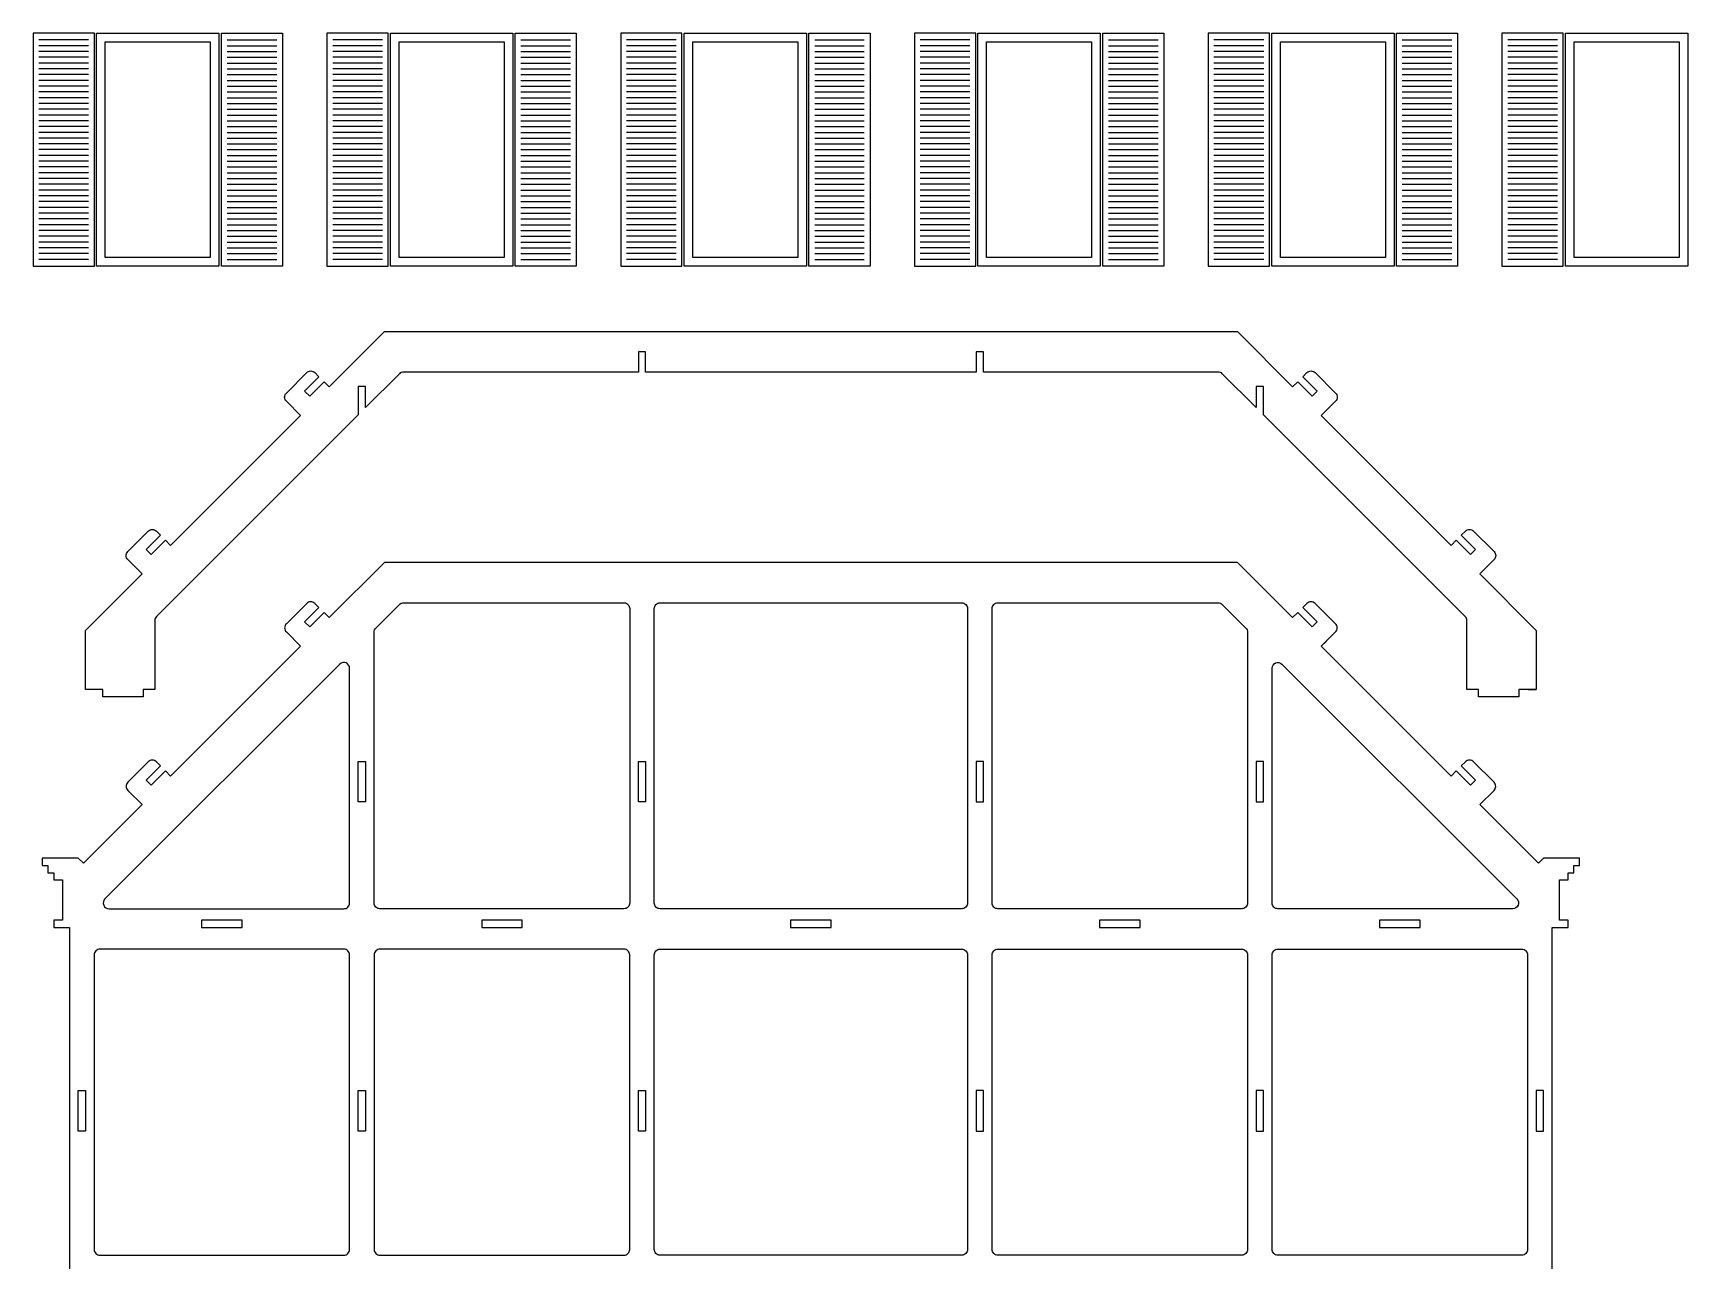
# Model space of a CAD drawing. Extents: x 6592 to 12102, y -827 to 2201.
# Drawn here: x 9331 to 10706, y 1137 to 2158 of the extents above; entities that cross this region are included whole.
import ezdxf

# ---------------------------------------------------------------- set-up
doc = ezdxf.new("R2010")
doc.units = 0
doc.header["$MEASUREMENT"] = 0
doc.layers.add('LAYER_1', color=18, linetype='CONTINUOUS')

msp = doc.modelspace()

# ---------------------------------------------------------------- linework, layer by layer
at = {"layer": 'LAYER_1'}
for points in [[(9381.6, 2157.8), (9330.7, 2157.8), (9330.7, 1963.9), (9381.6, 1963.9)], [(9485.2, 2157.8), (9485.2, 1963.9), (9383.5, 1963.9), (9383.5, 2157.8)], [(9390.7, 2150.6), (9478, 2150.6), (9478, 1971.1), (9390.7, 1971.1)], [(9487.2, 2157.8), (9538, 2157.8), (9538, 1963.9), (9487.2, 1963.9)], [(9625.8, 2157.8), (9574.9, 2157.8), (9574.9, 1963.9), (9625.8, 1963.9)], [(9729.4, 2157.8), (9729.4, 1963.9), (9627.7, 1963.9), (9627.7, 2157.8)], [(9634.9, 2150.6), (9722.2, 2150.6), (9722.2, 1971.1), (9634.9, 1971.1)], [(9731.4, 2157.8), (9782.2, 2157.8), (9782.2, 1963.9), (9731.4, 1963.9)], [(9870, 2157.8), (9819.1, 2157.8), (9819.1, 1963.9), (9870, 1963.9)], [(9973.6, 2157.8), (9973.6, 1963.9), (9871.9, 1963.9), (9871.9, 2157.8)], [(9879.1, 2150.6), (9966.4, 2150.6), (9966.4, 1971.1), (9879.1, 1971.1)], [(9975.6, 2157.8), (10026.4, 2157.8), (10026.4, 1963.9), (9975.6, 1963.9)], [(10114.2, 2157.8), (10063.3, 2157.8), (10063.3, 1963.9), (10114.2, 1963.9)], [(10217.8, 2157.8), (10217.8, 1963.9), (10116.1, 1963.9), (10116.1, 2157.8)], [(10123.3, 2150.6), (10210.6, 2150.6), (10210.6, 1971.1), (10123.3, 1971.1)], [(10219.8, 2157.8), (10270.6, 2157.8), (10270.6, 1963.9), (10219.8, 1963.9)], [(10358.4, 2157.8), (10307.5, 2157.8), (10307.5, 1963.9), (10358.4, 1963.9)], [(10462, 2157.8), (10462, 1963.9), (10360.3, 1963.9), (10360.3, 2157.8)], [(10367.5, 2150.6), (10454.8, 2150.6), (10454.8, 1971.1), (10367.5, 1971.1)], [(10464, 2157.8), (10514.8, 2157.8), (10514.8, 1963.9), (10464, 1963.9)], [(10602.6, 2157.8), (10551.7, 2157.8), (10551.7, 1963.9), (10602.6, 1963.9)], [(10706.2, 2157.8), (10706.2, 1963.9), (10604.5, 1963.9), (10604.5, 2157.8)], [(10611.7, 2150.6), (10699, 2150.6), (10699, 1971.1), (10611.7, 1971.1)], [(9601, 1518.5), (9601, 1552.1), (9607, 1552.1), (9607, 1518.5)], [(9833.8, 1518.5), (9833.8, 1552.1), (9839.8, 1552.1), (9839.8, 1518.5)], [(10120.6, 1518.5), (10120.6, 1552.1), (10114.6, 1552.1), (10114.6, 1518.5)], [(10353.4, 1518.5), (10353.4, 1552.1), (10347.4, 1552.1), (10347.4, 1518.5)], [(9470.8, 1414.1), (9504.4, 1414.1), (9504.4, 1420.1), (9470.8, 1420.1)], [(9703.6, 1414.1), (9737.2, 1414.1), (9737.2, 1420.1), (9703.6, 1420.1)], [(9960.4, 1414.1), (9994, 1414.1), (9994, 1420.1), (9960.4, 1420.1)], [(10217.2, 1414.1), (10250.8, 1414.1), (10250.8, 1420.1), (10217.2, 1420.1)], [(10450, 1414.1), (10483.6, 1414.1), (10483.6, 1420.1), (10450, 1420.1)], [(9368.2, 1278.5), (9374.2, 1278.5), (9374.2, 1244.9), (9368.2, 1244.9)], [(9601, 1244.9), (9601, 1278.5), (9607, 1278.5), (9607, 1244.9)], [(9833.8, 1244.9), (9833.8, 1278.5), (9839.8, 1278.5), (9839.8, 1244.9)], [(10120.6, 1244.9), (10120.6, 1278.5), (10114.6, 1278.5), (10114.6, 1244.9)], [(10353.4, 1244.9), (10353.4, 1278.5), (10347.4, 1278.5), (10347.4, 1244.9)], [(10586.2, 1278.5), (10580.2, 1278.5), (10580.2, 1244.9), (10586.2, 1244.9)]]:
    msp.add_lwpolyline(points, close=True, dxfattribs=at)
for points in [[(9376.8, 2152.1), (9335.5, 2152.1)], [(9376.8, 2147.3), (9335.5, 2147.3)], [(9492, 2152.1), (9533.2, 2152.1)], [(9492, 2147.3), (9533.2, 2147.3)], [(9621, 2152.1), (9579.7, 2152.1)], [(9621, 2147.3), (9579.7, 2147.3)], [(9736.2, 2152.1), (9777.4, 2152.1)], [(9736.2, 2147.3), (9777.4, 2147.3)], [(9865.2, 2152.1), (9823.9, 2152.1)], [(9865.2, 2147.3), (9823.9, 2147.3)], [(9980.4, 2152.1), (10021.6, 2152.1)], [(9980.4, 2147.3), (10021.6, 2147.3)], [(10109.4, 2152.1), (10068.1, 2152.1)], [(10109.4, 2147.3), (10068.1, 2147.3)], [(10224.6, 2152.1), (10265.8, 2152.1)], [(10224.6, 2147.3), (10265.8, 2147.3)], [(10353.6, 2152.1), (10312.3, 2152.1)], [(10353.6, 2147.3), (10312.3, 2147.3)], [(10468.8, 2152.1), (10510, 2152.1)], [(10468.8, 2147.3), (10510, 2147.3)], [(10597.8, 2152.1), (10556.5, 2152.1)], [(10597.8, 2147.3), (10556.5, 2147.3)], [(9376.8, 2142.5), (9335.5, 2142.5)], [(9376.8, 2137.7), (9335.5, 2137.7)], [(9376.8, 2132.9), (9335.5, 2132.9)], [(9492, 2142.5), (9533.2, 2142.5)], [(9492, 2137.7), (9533.2, 2137.7)], [(9492, 2132.9), (9533.2, 2132.9)], [(9621, 2142.5), (9579.7, 2142.5)], [(9621, 2137.7), (9579.7, 2137.7)], [(9621, 2132.9), (9579.7, 2132.9)], [(9736.2, 2142.5), (9777.4, 2142.5)], [(9736.2, 2137.7), (9777.4, 2137.7)], [(9736.2, 2132.9), (9777.4, 2132.9)], [(9865.2, 2142.5), (9823.9, 2142.5)], [(9865.2, 2137.7), (9823.9, 2137.7)], [(9865.2, 2132.9), (9823.9, 2132.9)], [(9980.4, 2142.5), (10021.6, 2142.5)], [(9980.4, 2137.7), (10021.6, 2137.7)], [(9980.4, 2132.9), (10021.6, 2132.9)], [(10109.4, 2142.5), (10068.1, 2142.5)], [(10109.4, 2137.7), (10068.1, 2137.7)], [(10109.4, 2132.9), (10068.1, 2132.9)], [(10224.6, 2142.5), (10265.8, 2142.5)], [(10224.6, 2137.7), (10265.8, 2137.7)], [(10224.6, 2132.9), (10265.8, 2132.9)], [(10353.6, 2142.5), (10312.3, 2142.5)], [(10353.6, 2137.7), (10312.3, 2137.7)], [(10353.6, 2132.9), (10312.3, 2132.9)], [(10468.8, 2142.5), (10510, 2142.5)], [(10468.8, 2137.7), (10510, 2137.7)], [(10468.8, 2132.9), (10510, 2132.9)], [(10597.8, 2142.5), (10556.5, 2142.5)], [(10597.8, 2137.7), (10556.5, 2137.7)], [(10597.8, 2132.9), (10556.5, 2132.9)], [(9376.8, 2128.1), (9335.5, 2128.1)], [(9376.8, 2123.3), (9335.5, 2123.3)], [(9376.8, 2118.5), (9335.5, 2118.5)], [(9492, 2128.1), (9533.2, 2128.1)], [(9492, 2123.3), (9533.2, 2123.3)], [(9492, 2118.5), (9533.2, 2118.5)], [(9621, 2128.1), (9579.7, 2128.1)], [(9621, 2123.3), (9579.7, 2123.3)], [(9621, 2118.5), (9579.7, 2118.5)], [(9736.2, 2128.1), (9777.4, 2128.1)], [(9736.2, 2123.3), (9777.4, 2123.3)], [(9736.2, 2118.5), (9777.4, 2118.5)], [(9865.2, 2128.1), (9823.9, 2128.1)], [(9865.2, 2123.3), (9823.9, 2123.3)], [(9865.2, 2118.5), (9823.9, 2118.5)], [(9980.4, 2128.1), (10021.6, 2128.1)], [(9980.4, 2123.3), (10021.6, 2123.3)], [(9980.4, 2118.5), (10021.6, 2118.5)], [(10109.4, 2128.1), (10068.1, 2128.1)], [(10109.4, 2123.3), (10068.1, 2123.3)], [(10109.4, 2118.5), (10068.1, 2118.5)], [(10224.6, 2128.1), (10265.8, 2128.1)], [(10224.6, 2123.3), (10265.8, 2123.3)], [(10224.6, 2118.5), (10265.8, 2118.5)], [(10353.6, 2128.1), (10312.3, 2128.1)], [(10353.6, 2123.3), (10312.3, 2123.3)], [(10353.6, 2118.5), (10312.3, 2118.5)], [(10468.8, 2128.1), (10510, 2128.1)], [(10468.8, 2123.3), (10510, 2123.3)], [(10468.8, 2118.5), (10510, 2118.5)], [(10597.8, 2128.1), (10556.5, 2128.1)], [(10597.8, 2123.3), (10556.5, 2123.3)], [(10597.8, 2118.5), (10556.5, 2118.5)], [(9376.8, 2113.7), (9335.5, 2113.7)], [(9376.8, 2108.9), (9335.5, 2108.9)], [(9492, 2113.7), (9533.2, 2113.7)], [(9492, 2108.9), (9533.2, 2108.9)], [(9621, 2113.7), (9579.7, 2113.7)], [(9621, 2108.9), (9579.7, 2108.9)], [(9736.2, 2113.7), (9777.4, 2113.7)], [(9736.2, 2108.9), (9777.4, 2108.9)], [(9865.2, 2113.7), (9823.9, 2113.7)], [(9865.2, 2108.9), (9823.9, 2108.9)], [(9980.4, 2113.7), (10021.6, 2113.7)], [(9980.4, 2108.9), (10021.6, 2108.9)], [(10109.4, 2113.7), (10068.1, 2113.7)], [(10109.4, 2108.9), (10068.1, 2108.9)], [(10224.6, 2113.7), (10265.8, 2113.7)], [(10224.6, 2108.9), (10265.8, 2108.9)], [(10353.6, 2113.7), (10312.3, 2113.7)], [(10353.6, 2108.9), (10312.3, 2108.9)], [(10468.8, 2113.7), (10510, 2113.7)], [(10468.8, 2108.9), (10510, 2108.9)], [(10597.8, 2113.7), (10556.5, 2113.7)], [(10597.8, 2108.9), (10556.5, 2108.9)], [(9376.8, 2104.1), (9335.5, 2104.1)], [(9376.8, 2099.3), (9335.5, 2099.3)], [(9376.8, 2094.5), (9335.5, 2094.5)], [(9492, 2104.1), (9533.2, 2104.1)], [(9492, 2099.3), (9533.2, 2099.3)], [(9492, 2094.5), (9533.2, 2094.5)], [(9621, 2104.1), (9579.7, 2104.1)], [(9621, 2099.3), (9579.7, 2099.3)], [(9621, 2094.5), (9579.7, 2094.5)], [(9736.2, 2104.1), (9777.4, 2104.1)], [(9736.2, 2099.3), (9777.4, 2099.3)], [(9736.2, 2094.5), (9777.4, 2094.5)], [(9865.2, 2104.1), (9823.9, 2104.1)], [(9865.2, 2099.3), (9823.9, 2099.3)], [(9865.2, 2094.5), (9823.9, 2094.5)], [(9980.4, 2104.1), (10021.6, 2104.1)], [(9980.4, 2099.3), (10021.6, 2099.3)], [(9980.4, 2094.5), (10021.6, 2094.5)], [(10109.4, 2104.1), (10068.1, 2104.1)], [(10109.4, 2099.3), (10068.1, 2099.3)], [(10109.4, 2094.5), (10068.1, 2094.5)], [(10224.6, 2104.1), (10265.8, 2104.1)], [(10224.6, 2099.3), (10265.8, 2099.3)], [(10224.6, 2094.5), (10265.8, 2094.5)], [(10353.6, 2104.1), (10312.3, 2104.1)], [(10353.6, 2099.3), (10312.3, 2099.3)], [(10353.6, 2094.5), (10312.3, 2094.5)], [(10468.8, 2104.1), (10510, 2104.1)], [(10468.8, 2099.3), (10510, 2099.3)], [(10468.8, 2094.5), (10510, 2094.5)], [(10597.8, 2104.1), (10556.5, 2104.1)], [(10597.8, 2099.3), (10556.5, 2099.3)], [(10597.8, 2094.5), (10556.5, 2094.5)], [(9376.8, 2089.7), (9335.5, 2089.7)], [(9376.8, 2084.9), (9335.5, 2084.9)], [(9376.8, 2080.1), (9335.5, 2080.1)], [(9492, 2089.7), (9533.2, 2089.7)], [(9492, 2084.9), (9533.2, 2084.9)], [(9492, 2080.1), (9533.2, 2080.1)], [(9621, 2089.7), (9579.7, 2089.7)], [(9621, 2084.9), (9579.7, 2084.9)], [(9621, 2080.1), (9579.7, 2080.1)], [(9736.2, 2089.7), (9777.4, 2089.7)], [(9736.2, 2084.9), (9777.4, 2084.9)], [(9736.2, 2080.1), (9777.4, 2080.1)], [(9865.2, 2089.7), (9823.9, 2089.7)], [(9865.2, 2084.9), (9823.9, 2084.9)], [(9865.2, 2080.1), (9823.9, 2080.1)], [(9980.4, 2089.7), (10021.6, 2089.7)], [(9980.4, 2084.9), (10021.6, 2084.9)], [(9980.4, 2080.1), (10021.6, 2080.1)], [(10109.4, 2089.7), (10068.1, 2089.7)], [(10109.4, 2084.9), (10068.1, 2084.9)], [(10109.4, 2080.1), (10068.1, 2080.1)], [(10224.6, 2089.7), (10265.8, 2089.7)], [(10224.6, 2084.9), (10265.8, 2084.9)], [(10224.6, 2080.1), (10265.8, 2080.1)], [(10353.6, 2089.7), (10312.3, 2089.7)], [(10353.6, 2084.9), (10312.3, 2084.9)], [(10353.6, 2080.1), (10312.3, 2080.1)], [(10468.8, 2089.7), (10510, 2089.7)], [(10468.8, 2084.9), (10510, 2084.9)], [(10468.8, 2080.1), (10510, 2080.1)], [(10597.8, 2089.7), (10556.5, 2089.7)], [(10597.8, 2084.9), (10556.5, 2084.9)], [(10597.8, 2080.1), (10556.5, 2080.1)], [(9376.8, 2075.3), (9335.5, 2075.3)], [(9376.8, 2070.5), (9335.5, 2070.5)], [(9376.8, 2065.7), (9335.5, 2065.7)], [(9492, 2075.3), (9533.2, 2075.3)], [(9492, 2070.5), (9533.2, 2070.5)], [(9492, 2065.7), (9533.2, 2065.7)], [(9621, 2075.3), (9579.7, 2075.3)], [(9621, 2070.5), (9579.7, 2070.5)], [(9621, 2065.7), (9579.7, 2065.7)], [(9736.2, 2075.3), (9777.4, 2075.3)], [(9736.2, 2070.5), (9777.4, 2070.5)], [(9736.2, 2065.7), (9777.4, 2065.7)], [(9865.2, 2075.3), (9823.9, 2075.3)], [(9865.2, 2070.5), (9823.9, 2070.5)], [(9865.2, 2065.7), (9823.9, 2065.7)], [(9980.4, 2075.3), (10021.6, 2075.3)], [(9980.4, 2070.5), (10021.6, 2070.5)], [(9980.4, 2065.7), (10021.6, 2065.7)], [(10109.4, 2075.3), (10068.1, 2075.3)], [(10109.4, 2070.5), (10068.1, 2070.5)], [(10109.4, 2065.7), (10068.1, 2065.7)], [(10224.6, 2075.3), (10265.8, 2075.3)], [(10224.6, 2070.5), (10265.8, 2070.5)], [(10224.6, 2065.7), (10265.8, 2065.7)], [(10353.6, 2075.3), (10312.3, 2075.3)], [(10353.6, 2070.5), (10312.3, 2070.5)], [(10353.6, 2065.7), (10312.3, 2065.7)], [(10468.8, 2075.3), (10510, 2075.3)], [(10468.8, 2070.5), (10510, 2070.5)], [(10468.8, 2065.7), (10510, 2065.7)], [(10597.8, 2075.3), (10556.5, 2075.3)], [(10597.8, 2070.5), (10556.5, 2070.5)], [(10597.8, 2065.7), (10556.5, 2065.7)], [(9376.8, 2060.9), (9335.5, 2060.9)], [(9376.8, 2056.1), (9335.5, 2056.1)], [(9376.8, 2051.3), (9335.5, 2051.3)], [(9492, 2060.9), (9533.2, 2060.9)], [(9492, 2056.1), (9533.2, 2056.1)], [(9492, 2051.3), (9533.2, 2051.3)], [(9621, 2060.9), (9579.7, 2060.9)], [(9621, 2056.1), (9579.7, 2056.1)], [(9621, 2051.3), (9579.7, 2051.3)], [(9736.2, 2060.9), (9777.4, 2060.9)], [(9736.2, 2056.1), (9777.4, 2056.1)], [(9736.2, 2051.3), (9777.4, 2051.3)], [(9865.2, 2060.9), (9823.9, 2060.9)], [(9865.2, 2056.1), (9823.9, 2056.1)], [(9865.2, 2051.3), (9823.9, 2051.3)], [(9980.4, 2060.9), (10021.6, 2060.9)], [(9980.4, 2056.1), (10021.6, 2056.1)], [(9980.4, 2051.3), (10021.6, 2051.3)], [(10109.4, 2060.9), (10068.1, 2060.9)], [(10109.4, 2056.1), (10068.1, 2056.1)], [(10109.4, 2051.3), (10068.1, 2051.3)], [(10224.6, 2060.9), (10265.8, 2060.9)], [(10224.6, 2056.1), (10265.8, 2056.1)], [(10224.6, 2051.3), (10265.8, 2051.3)], [(10353.6, 2060.9), (10312.3, 2060.9)], [(10353.6, 2056.1), (10312.3, 2056.1)], [(10353.6, 2051.3), (10312.3, 2051.3)], [(10468.8, 2060.9), (10510, 2060.9)], [(10468.8, 2056.1), (10510, 2056.1)], [(10468.8, 2051.3), (10510, 2051.3)], [(10597.8, 2060.9), (10556.5, 2060.9)], [(10597.8, 2056.1), (10556.5, 2056.1)], [(10597.8, 2051.3), (10556.5, 2051.3)], [(9376.8, 2046.5), (9335.5, 2046.5)], [(9376.8, 2041.7), (9335.5, 2041.7)], [(9376.8, 2036.9), (9335.5, 2036.9)], [(9492, 2046.5), (9533.2, 2046.5)], [(9492, 2041.7), (9533.2, 2041.7)], [(9492, 2036.9), (9533.2, 2036.9)], [(9621, 2046.5), (9579.7, 2046.5)], [(9621, 2041.7), (9579.7, 2041.7)], [(9621, 2036.9), (9579.7, 2036.9)], [(9736.2, 2046.5), (9777.4, 2046.5)], [(9736.2, 2041.7), (9777.4, 2041.7)], [(9736.2, 2036.9), (9777.4, 2036.9)], [(9865.2, 2046.5), (9823.9, 2046.5)], [(9865.2, 2041.7), (9823.9, 2041.7)], [(9865.2, 2036.9), (9823.9, 2036.9)], [(9980.4, 2046.5), (10021.6, 2046.5)], [(9980.4, 2041.7), (10021.6, 2041.7)], [(9980.4, 2036.9), (10021.6, 2036.9)], [(10109.4, 2046.5), (10068.1, 2046.5)], [(10109.4, 2041.7), (10068.1, 2041.7)], [(10109.4, 2036.9), (10068.1, 2036.9)], [(10224.6, 2046.5), (10265.8, 2046.5)], [(10224.6, 2041.7), (10265.8, 2041.7)], [(10224.6, 2036.9), (10265.8, 2036.9)], [(10353.6, 2046.5), (10312.3, 2046.5)], [(10353.6, 2041.7), (10312.3, 2041.7)], [(10353.6, 2036.9), (10312.3, 2036.9)], [(10468.8, 2046.5), (10510, 2046.5)], [(10468.8, 2041.7), (10510, 2041.7)], [(10468.8, 2036.9), (10510, 2036.9)], [(10597.8, 2046.5), (10556.5, 2046.5)], [(10597.8, 2041.7), (10556.5, 2041.7)], [(10597.8, 2036.9), (10556.5, 2036.9)], [(9376.8, 2032.1), (9335.5, 2032.1)], [(9376.8, 2027.3), (9335.5, 2027.3)], [(9376.8, 2022.5), (9335.5, 2022.5)], [(9492, 2032.1), (9533.2, 2032.1)], [(9492, 2027.3), (9533.2, 2027.3)], [(9492, 2022.5), (9533.2, 2022.5)], [(9621, 2032.1), (9579.7, 2032.1)], [(9621, 2027.3), (9579.7, 2027.3)], [(9621, 2022.5), (9579.7, 2022.5)], [(9736.2, 2032.1), (9777.4, 2032.1)], [(9736.2, 2027.3), (9777.4, 2027.3)], [(9736.2, 2022.5), (9777.4, 2022.5)], [(9865.2, 2032.1), (9823.9, 2032.1)], [(9865.2, 2027.3), (9823.9, 2027.3)], [(9865.2, 2022.5), (9823.9, 2022.5)], [(9980.4, 2032.1), (10021.6, 2032.1)], [(9980.4, 2027.3), (10021.6, 2027.3)], [(9980.4, 2022.5), (10021.6, 2022.5)], [(10109.4, 2032.1), (10068.1, 2032.1)], [(10109.4, 2027.3), (10068.1, 2027.3)], [(10109.4, 2022.5), (10068.1, 2022.5)], [(10224.6, 2032.1), (10265.8, 2032.1)], [(10224.6, 2027.3), (10265.8, 2027.3)], [(10224.6, 2022.5), (10265.8, 2022.5)], [(10353.6, 2032.1), (10312.3, 2032.1)], [(10353.6, 2027.3), (10312.3, 2027.3)], [(10353.6, 2022.5), (10312.3, 2022.5)], [(10468.8, 2032.1), (10510, 2032.1)], [(10468.8, 2027.3), (10510, 2027.3)], [(10468.8, 2022.5), (10510, 2022.5)], [(10597.8, 2032.1), (10556.5, 2032.1)], [(10597.8, 2027.3), (10556.5, 2027.3)], [(10597.8, 2022.5), (10556.5, 2022.5)], [(9376.8, 2017.7), (9335.5, 2017.7)], [(9376.8, 2012.9), (9335.5, 2012.9)], [(9492, 2017.7), (9533.2, 2017.7)], [(9492, 2012.9), (9533.2, 2012.9)], [(9621, 2017.7), (9579.7, 2017.7)], [(9621, 2012.9), (9579.7, 2012.9)], [(9736.2, 2017.7), (9777.4, 2017.7)], [(9736.2, 2012.9), (9777.4, 2012.9)], [(9865.2, 2017.7), (9823.9, 2017.7)], [(9865.2, 2012.9), (9823.9, 2012.9)], [(9980.4, 2017.7), (10021.6, 2017.7)], [(9980.4, 2012.9), (10021.6, 2012.9)], [(10109.4, 2017.7), (10068.1, 2017.7)], [(10109.4, 2012.9), (10068.1, 2012.9)], [(10224.6, 2017.7), (10265.8, 2017.7)], [(10224.6, 2012.9), (10265.8, 2012.9)], [(10353.6, 2017.7), (10312.3, 2017.7)], [(10353.6, 2012.9), (10312.3, 2012.9)], [(10468.8, 2017.7), (10510, 2017.7)], [(10468.8, 2012.9), (10510, 2012.9)], [(10597.8, 2017.7), (10556.5, 2017.7)], [(10597.8, 2012.9), (10556.5, 2012.9)], [(9376.8, 2008.1), (9335.5, 2008.1)], [(9376.8, 2003.3), (9335.5, 2003.3)], [(9376.8, 1998.5), (9335.5, 1998.5)], [(9492, 2008.1), (9533.2, 2008.1)], [(9492, 2003.3), (9533.2, 2003.3)], [(9492, 1998.5), (9533.2, 1998.5)], [(9621, 2008.1), (9579.7, 2008.1)], [(9621, 2003.3), (9579.7, 2003.3)], [(9621, 1998.5), (9579.7, 1998.5)], [(9736.2, 2008.1), (9777.4, 2008.1)], [(9736.2, 2003.3), (9777.4, 2003.3)], [(9736.2, 1998.5), (9777.4, 1998.5)], [(9865.2, 2008.1), (9823.9, 2008.1)], [(9865.2, 2003.3), (9823.9, 2003.3)], [(9865.2, 1998.5), (9823.9, 1998.5)], [(9980.4, 2008.1), (10021.6, 2008.1)], [(9980.4, 2003.3), (10021.6, 2003.3)], [(9980.4, 1998.5), (10021.6, 1998.5)], [(10109.4, 2008.1), (10068.1, 2008.1)], [(10109.4, 2003.3), (10068.1, 2003.3)], [(10109.4, 1998.5), (10068.1, 1998.5)], [(10224.6, 2008.1), (10265.8, 2008.1)], [(10224.6, 2003.3), (10265.8, 2003.3)], [(10224.6, 1998.5), (10265.8, 1998.5)], [(10353.6, 2008.1), (10312.3, 2008.1)], [(10353.6, 2003.3), (10312.3, 2003.3)], [(10353.6, 1998.5), (10312.3, 1998.5)], [(10468.8, 2008.1), (10510, 2008.1)], [(10468.8, 2003.3), (10510, 2003.3)], [(10468.8, 1998.5), (10510, 1998.5)], [(10597.8, 2008.1), (10556.5, 2008.1)], [(10597.8, 2003.3), (10556.5, 2003.3)], [(10597.8, 1998.5), (10556.5, 1998.5)], [(9376.8, 1993.7), (9335.5, 1993.7)], [(9376.8, 1988.9), (9335.5, 1988.9)], [(9376.8, 1984.1), (9335.5, 1984.1)], [(9492, 1993.7), (9533.2, 1993.7)], [(9492, 1988.9), (9533.2, 1988.9)], [(9492, 1984.1), (9533.2, 1984.1)], [(9621, 1993.7), (9579.7, 1993.7)], [(9621, 1988.9), (9579.7, 1988.9)], [(9621, 1984.1), (9579.7, 1984.1)], [(9736.2, 1993.7), (9777.4, 1993.7)], [(9736.2, 1988.9), (9777.4, 1988.9)], [(9736.2, 1984.1), (9777.4, 1984.1)], [(9865.2, 1993.7), (9823.9, 1993.7)], [(9865.2, 1988.9), (9823.9, 1988.9)], [(9865.2, 1984.1), (9823.9, 1984.1)], [(9980.4, 1993.7), (10021.6, 1993.7)], [(9980.4, 1988.9), (10021.6, 1988.9)], [(9980.4, 1984.1), (10021.6, 1984.1)], [(10109.4, 1993.7), (10068.1, 1993.7)], [(10109.4, 1988.9), (10068.1, 1988.9)], [(10109.4, 1984.1), (10068.1, 1984.1)], [(10224.6, 1993.7), (10265.8, 1993.7)], [(10224.6, 1988.9), (10265.8, 1988.9)], [(10224.6, 1984.1), (10265.8, 1984.1)], [(10353.6, 1993.7), (10312.3, 1993.7)], [(10353.6, 1988.9), (10312.3, 1988.9)], [(10353.6, 1984.1), (10312.3, 1984.1)], [(10468.8, 1993.7), (10510, 1993.7)], [(10468.8, 1988.9), (10510, 1988.9)], [(10468.8, 1984.1), (10510, 1984.1)], [(10597.8, 1993.7), (10556.5, 1993.7)], [(10597.8, 1988.9), (10556.5, 1988.9)], [(10597.8, 1984.1), (10556.5, 1984.1)], [(9376.8, 1979.3), (9335.5, 1979.3)], [(9376.8, 1974.5), (9335.5, 1974.5)], [(9376.8, 1969.7), (9335.5, 1969.7)], [(9492, 1979.3), (9533.2, 1979.3)], [(9492, 1974.5), (9533.2, 1974.5)], [(9492, 1969.7), (9533.2, 1969.7)], [(9621, 1979.3), (9579.7, 1979.3)], [(9621, 1974.5), (9579.7, 1974.5)], [(9621, 1969.7), (9579.7, 1969.7)], [(9736.2, 1979.3), (9777.4, 1979.3)], [(9736.2, 1974.5), (9777.4, 1974.5)], [(9736.2, 1969.7), (9777.4, 1969.7)], [(9865.2, 1979.3), (9823.9, 1979.3)], [(9865.2, 1974.5), (9823.9, 1974.5)], [(9865.2, 1969.7), (9823.9, 1969.7)], [(9980.4, 1979.3), (10021.6, 1979.3)], [(9980.4, 1974.5), (10021.6, 1974.5)], [(9980.4, 1969.7), (10021.6, 1969.7)], [(10109.4, 1979.3), (10068.1, 1979.3)], [(10109.4, 1974.5), (10068.1, 1974.5)], [(10109.4, 1969.7), (10068.1, 1969.7)], [(10224.6, 1979.3), (10265.8, 1979.3)], [(10224.6, 1974.5), (10265.8, 1974.5)], [(10224.6, 1969.7), (10265.8, 1969.7)], [(10353.6, 1979.3), (10312.3, 1979.3)], [(10353.6, 1974.5), (10312.3, 1974.5)], [(10353.6, 1969.7), (10312.3, 1969.7)], [(10468.8, 1979.3), (10510, 1979.3)], [(10468.8, 1974.5), (10510, 1974.5)], [(10468.8, 1969.7), (10510, 1969.7)], [(10597.8, 1979.3), (10556.5, 1979.3)], [(10597.8, 1974.5), (10556.5, 1974.5)], [(10597.8, 1969.7), (10556.5, 1969.7)], [(10377.7, 1671.8), (10381.9, 1676)], [(10401.4, 1648), (10405.7, 1652.3)], [(10573.6, 1612), (10580.2, 1612)]]:
    msp.add_lwpolyline(points, dxfattribs=at)
for points in [[(9374.2, 1661.1), (9421.3, 1708.1), (9409.4, 1720, -0.414214), (9409.4, 1726.8), (9426.4, 1743.7, -0.414214), (9433.2, 1743.7), (9436.6, 1740.4), (9424.7, 1728.5), (9428.9, 1724.2), (9440.8, 1736.1), (9445, 1731.9), (9553, 1839.9), (9541.2, 1851.7, -0.414214), (9541.2, 1858.5), (9558.1, 1875.5, -0.414214), (9564.9, 1875.5), (9568.3, 1872.1), (9556.4, 1860.2), (9560.7, 1856), (9572.6, 1867.9), (9576.8, 1863.6), (9622.7, 1909.6), (10331.8, 1909.6), (10377.7, 1863.6), (10381.9, 1867.9), (10393.8, 1856), (10398.1, 1860.2), (10386.2, 1872.1), (10389.6, 1875.5, -0.414214), (10396.4, 1875.5), (10413.3, 1858.5, -0.414214), (10413.3, 1851.7), (10401.4, 1839.9), (10509.4, 1731.9), (10513.7, 1736.1), (10525.6, 1724.2), (10529.8, 1728.5), (10517.9, 1740.4), (10521.3, 1743.7, -0.414214), (10528.1, 1743.7), (10545.1, 1726.8, -0.414214), (10545.1, 1720), (10533.2, 1708.1), (10580.2, 1661.1), (10580.2, 1612), (10565.8, 1612), (10565.8, 1606), (10532.2, 1606), (10532.2, 1612), (10522.6, 1612), (10522.6, 1669.2, 0.198912), (10521.2, 1672.6), (10353.4, 1840.4), (10353.4, 1863.9), (10347.4, 1863.9), (10347.4, 1846.4), (10319.2, 1874.6, 0.198912), (10315.8, 1876), (10120.6, 1876), (10120.6, 1892.8), (10114.6, 1892.8), (10114.6, 1876), (9839.8, 1876), (9839.8, 1892.8), (9833.8, 1892.8), (9833.8, 1876), (9638.6, 1876, 0.198912), (9635.2, 1874.6), (9607, 1846.4), (9607, 1863.9), (9601, 1863.9), (9601, 1840.4), (9433.2, 1672.6, 0.198912), (9431.8, 1669.2), (9431.8, 1612), (9422.2, 1612), (9422.2, 1606), (9388.6, 1606), (9388.6, 1612), (9374.2, 1612)], [(9614.2, 1434.5), (9614.2, 1659.7, -0.198912), (9615.6, 1663.1), (9635.2, 1682.7, -0.198912), (9638.6, 1684.1), (9821.8, 1684.1, -0.414214), (9826.6, 1679.3), (9826.6, 1434.5, -0.414214), (9821.8, 1429.7), (9619, 1429.7, -0.414214)], [(10102.6, 1429.7), (9851.8, 1429.7, -0.414214), (9847, 1434.5), (9847, 1679.3, -0.414214), (9851.8, 1684.1), (10102.6, 1684.1, -0.414214), (10107.4, 1679.3), (10107.4, 1434.5, -0.414214)], [(10132.6, 1684.1), (10315.8, 1684.1, -0.198912), (10319.2, 1682.7), (10338.8, 1663.1, -0.198912), (10340.2, 1659.7), (10340.2, 1434.5, -0.414214), (10335.4, 1429.7), (10132.6, 1429.7, -0.414214), (10127.8, 1434.5), (10127.8, 1679.3, -0.414214)], [(9589, 1429.7, 0.414214), (9593.8, 1434.5), (9593.8, 1629.7, 0.668179), (9585.6, 1633.1), (9390.4, 1437.9, 0.668179), (9393.8, 1429.7)], [(10365.4, 1429.7, -0.414214), (10360.6, 1434.5), (10360.6, 1629.7, -0.668179), (10368.8, 1633.1), (10564, 1437.9, -0.668179), (10560.6, 1429.7)], [(9381.4, 1146.5, 0.414214), (9386.2, 1141.7), (9589, 1141.7, 0.414214), (9593.8, 1146.5), (9593.8, 1391.3, 0.414214), (9589, 1396.1), (9386.2, 1396.1, 0.414214), (9381.4, 1391.3)], [(9619, 1396.1, 0.414214), (9614.2, 1391.3), (9614.2, 1146.5, 0.414214), (9619, 1141.7), (9821.8, 1141.7, 0.414214), (9826.6, 1146.5), (9826.6, 1391.3, 0.414214), (9821.8, 1396.1)], [(10102.6, 1396.1, -0.414214), (10107.4, 1391.3), (10107.4, 1146.5, -0.414214), (10102.6, 1141.7), (9851.8, 1141.7, -0.414214), (9847, 1146.5), (9847, 1391.3, -0.414214), (9851.8, 1396.1)], [(10335.4, 1396.1, -0.414214), (10340.2, 1391.3), (10340.2, 1146.5, -0.414214), (10335.4, 1141.7), (10132.6, 1141.7, -0.414214), (10127.8, 1146.5), (10127.8, 1391.3, -0.414214), (10132.6, 1396.1)], [(10365.4, 1396.1), (10568.2, 1396.1, -0.414214), (10573, 1391.3), (10573, 1146.5, -0.414214), (10568.2, 1141.7), (10365.4, 1141.7, -0.414214), (10360.6, 1146.5), (10360.6, 1391.3, -0.414214)]]:
    msp.add_lwpolyline(points, format="xyb", close=True, dxfattribs=at)
msp.add_lwpolyline([(10593.4, 844.1), (10593.4, 1414.1), (10606.6, 1414.1), (10606.6, 1420.1), (10599.4, 1420.1), (10599.4, 1453.7), (10606.6, 1453.7), (10606.6, 1459.7), (10611.4, 1459.7), (10611.4, 1465.7), (10616.2, 1465.7), (10616.2, 1471.7), (10586.2, 1471.7), (10582, 1467.5), (10533.2, 1516.3), (10545.1, 1528.1, 0.414214), (10545.1, 1534.9), (10528.1, 1551.9, 0.414214), (10521.3, 1551.9), (10517.9, 1548.5), (10529.8, 1536.6), (10525.6, 1532.4), (10513.7, 1544.3), (10509.4, 1540), (10401.4, 1648), (10413.3, 1659.9, 0.414214), (10413.3, 1666.7), (10396.4, 1683.6, 0.414214), (10389.6, 1683.6), (10386.2, 1680.3), (10398.1, 1668.4), (10393.8, 1664.1), (10381.9, 1676), (10377.7, 1671.8), (10331.8, 1717.7), (9622.7, 1717.7), (9576.8, 1671.8), (9572.6, 1676), (9560.7, 1664.1), (9556.4, 1668.4), (9568.3, 1680.3), (9564.9, 1683.6, 0.414214), (9558.1, 1683.6), (9541.2, 1666.7, 0.414214), (9541.2, 1659.9), (9553, 1648), (9445, 1540), (9440.8, 1544.3), (9428.9, 1532.4), (9424.7, 1536.6), (9436.6, 1548.5), (9433.2, 1551.9, 0.414214), (9426.4, 1551.9), (9409.4, 1534.9, 0.414214), (9409.4, 1528.1), (9421.3, 1516.3), (9372.5, 1467.5), (9368.2, 1471.7), (9338.2, 1471.7), (9338.2, 1465.7), (9343, 1465.7), (9343, 1459.7), (9347.8, 1459.7), (9347.8, 1453.7), (9355, 1453.7), (9355, 1420.1), (9347.8, 1420.1), (9347.8, 1414.1), (9361, 1414.1), (9361, 844.1)], format="xyb", dxfattribs=at)

doc.saveas('drawing.dxf')
